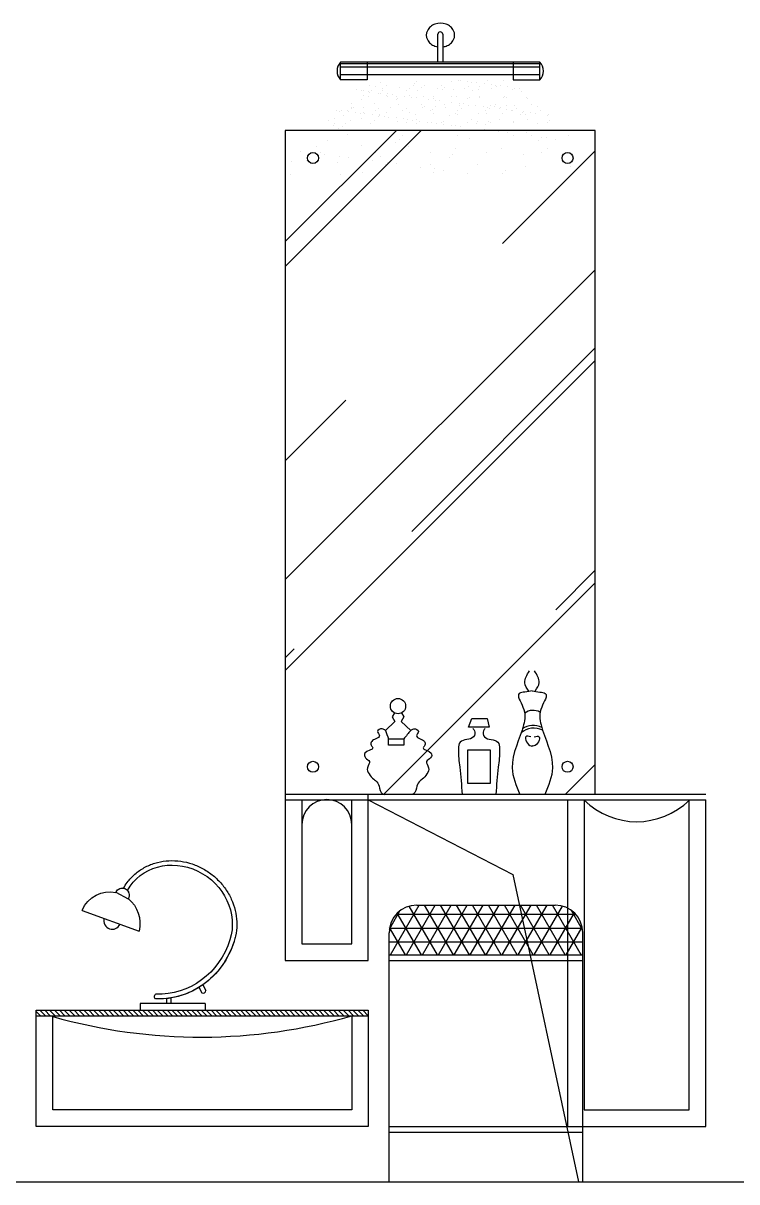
# Model space of a CAD drawing. Header units: inches. Extents: x 6.9 to 49.4, y 11.8 to 36.5.
# Drawn here: x 40.06 to 41.349, y 14.924 to 17.018 of the extents above; entities that cross this region are included whole.
import ezdxf

# ---------------------------------------------------------------- set-up
doc = ezdxf.new("R2010")
doc.units = ezdxf.units.IN
doc.header["$MEASUREMENT"] = 0
for name, color, linetype in [('02', 2, 'Continuous'), ('1', 1, 'Continuous'), ('4', 4, 'Continuous'), ('8', 8, 'Continuous')]:
    doc.layers.add(name, color=color, linetype=linetype)
pattern_1 = [(135, (67.8717846, 4.2986276), (0.0044194174, 0.0044194174), [])]

msp = doc.modelspace()

# ---------------------------------------------------------------- hatches: boundary and pattern name
at = {"layer": '4'}
h = msp.add_hatch(dxfattribs=at)
h.set_pattern_fill('ANSI31', color=256, scale=0.05, style=0)
h.set_pattern_definition(pattern_1)
h.paths.add_polyline_path([(40.6831, 15.2339), (40.6831, 15.2239), (40.0831, 15.2239), (40.0831, 15.2339)])
h = msp.add_hatch(dxfattribs=at)
h.set_pattern_fill('ANSI31', color=256, scale=0.05, style=0)
h.set_pattern_definition(pattern_1)
h.paths.add_polyline_path([(40.6831, 15.2339), (40.6831, 15.2239), (40.0831, 15.2239), (40.0831, 15.2339)])
h = msp.add_hatch(dxfattribs=at)
h.set_pattern_fill('ANSI31', color=256, scale=0.05, style=0)
h.set_pattern_definition([(135, (67.8717846, 4.2986276), (0.0044194174, 0.0044194174), [])])
h.paths.add_polyline_path([(40.6831, 15.2339), (40.6831, 15.2239), (40.0831, 15.2239), (40.0831, 15.2339)])
at = {"layer": '8'}
h = msp.add_hatch(dxfattribs=at)
h.set_pattern_fill('AR-RROOF,_O', color=256, scale=0.4, angle=45)
h.set_pattern_definition([(45, (-158.7962, 248.86638), (0.33941125, 0.9050967), [6, -0.8, 2, -0.4]), (45, (-158.56143, 249.384), (-0.6590235, 0.0933381), [1.2, -0.132, 2.4, -0.3]), (45, (-158.8952, 249.24822), (1.28127749, 1.66028672), [3.2, -0.56, 1.6, -0.4])])
h.paths.add_polyline_path([(40.5331, 15.6239), (41.0931, 15.6239), (41.0931, 16.8239), (40.5331, 16.8239)])
h = msp.add_hatch(dxfattribs=at)
h.set_pattern_fill('NET3', color=256, scale=0.2, style=0)
h.set_pattern_definition([(0, (-64.54319, -31.442596), (0, 0.025), []), (60, (-64.54319, -31.442596), (-0.021650635, 0.0125), []), (120, (-64.54319, -31.442596), (-0.021650635, -0.0125), [])])
h.paths.add_polyline_path([(40.7707, 15.4239, 0.414214), (40.7207, 15.3739), (40.7207, 15.3339), (41.0707, 15.3339), (41.0707, 15.3739, 0.414214), (41.0207, 15.4239)])

# ---------------------------------------------------------------- linework, layer by layer
at = {"layer": '02'}
for p, q in [((40.8087, 16.9471), (40.8087, 16.9975)), ((40.8175, 16.9975), (40.8175, 16.9471)), ((40.6331, 16.9151), (40.6331, 16.9471)), ((40.9931, 16.9471), (40.6331, 16.9471)), ((40.9931, 16.9439), (40.6331, 16.9439)), ((40.9931, 16.9383), (40.6331, 16.9383)), ((40.6811, 16.9471), (40.6811, 16.9151)), ((40.9451, 16.9471), (40.9451, 16.9151)), ((40.9931, 16.9151), (40.9931, 16.9471)), ((40.9931, 16.9239), (40.6331, 16.9239)), ((40.6811, 16.9151), (40.6331, 16.9151)), ((40.6621, 16.897), (40.6621, 16.897)), ((40.6714, 16.8958), (40.6714, 16.8958)), ((40.6849, 16.9044), (40.6849, 16.9044)), ((40.6885, 16.8958), (40.6885, 16.8958)), ((40.6955, 16.9034), (40.6955, 16.9034)), ((40.7044, 16.9104), (40.7044, 16.9104)), ((40.7081, 16.8958), (40.7081, 16.8958)), ((40.7083, 16.9), (40.7083, 16.9)), ((40.7151, 16.9043), (40.7151, 16.9043)), ((40.7387, 16.9019), (40.7387, 16.9019)), ((40.7525, 16.8963), (40.7525, 16.8963)), ((40.7582, 16.8999), (40.7582, 16.8999)), ((40.7649, 16.9042), (40.7649, 16.9042)), ((40.7664, 16.9091), (40.7664, 16.9091)), ((40.7693, 16.9118), (40.7693, 16.9118)), ((40.7711, 16.8956), (40.7711, 16.8956)), ((40.7796, 16.9021), (40.7796, 16.9021)), ((40.7846, 16.9042), (40.7846, 16.9042)), ((40.808, 16.8998), (40.808, 16.8998)), ((40.8147, 16.9041), (40.8147, 16.9041)), ((40.8174, 16.8978), (40.8174, 16.8978)), ((40.8215, 16.9016), (40.8215, 16.9016)), ((40.8334, 16.9124), (40.8334, 16.9124)), ((40.8362, 16.8969), (40.8362, 16.8969)), ((40.8454, 16.9148), (40.8454, 16.9148)), ((40.8491, 16.9138), (40.8491, 16.9138)), ((40.8578, 16.8997), (40.8578, 16.8997)), ((40.8621, 16.9121), (40.8621, 16.9121)), ((40.8646, 16.904), (40.8646, 16.904)), ((40.8704, 16.911), (40.8704, 16.911)), ((40.8707, 16.8954), (40.8707, 16.8954)), ((40.8788, 16.9099), (40.8788, 16.9099)), ((40.8815, 16.8983), (40.8815, 16.8983)), ((40.8842, 16.904), (40.8842, 16.904)), ((40.8922, 16.9081), (40.8922, 16.9081)), ((40.8983, 16.9138), (40.8983, 16.9138)), ((40.9052, 16.9064), (40.9052, 16.9064)), ((40.9057, 16.9002), (40.9057, 16.9002)), ((40.9135, 16.9053), (40.9135, 16.9053)), ((40.9144, 16.9039), (40.9144, 16.9039)), ((40.9222, 16.9042), (40.9222, 16.9042)), ((40.9282, 16.9145), (40.9282, 16.9145)), ((40.9352, 16.9025), (40.9352, 16.9025)), ((40.9435, 16.897), (40.9435, 16.897)), ((40.9451, 16.9151), (40.9931, 16.9151)), ((40.9464, 16.8997), (40.9464, 16.8997)), ((40.9566, 16.8996), (40.9566, 16.8996)), ((40.6716, 16.8803), (40.6716, 16.8803)), ((40.6751, 16.8953), (40.6751, 16.8953)), ((40.6752, 16.8874), (40.6752, 16.8874)), ((40.6834, 16.8942), (40.6834, 16.8942)), ((40.684, 16.8845), (40.684, 16.8845)), ((40.6855, 16.8931), (40.6855, 16.8931)), ((40.7022, 16.8904), (40.7022, 16.8904)), ((40.7051, 16.8913), (40.7051, 16.8913)), ((40.7161, 16.8876), (40.7161, 16.8876)), ((40.7181, 16.8896), (40.7181, 16.8896)), ((40.7184, 16.8859), (40.7184, 16.8859)), ((40.7265, 16.8885), (40.7265, 16.8885)), ((40.7336, 16.8791), (40.7336, 16.8791)), ((40.7339, 16.8844), (40.7339, 16.8844)), ((40.7366, 16.8818), (40.7366, 16.8818)), ((40.7482, 16.8856), (40.7482, 16.8856)), ((40.758, 16.8871), (40.758, 16.8871)), ((40.7612, 16.8839), (40.7612, 16.8839)), ((40.7695, 16.8828), (40.7695, 16.8828)), ((40.7837, 16.8843), (40.7837, 16.8843)), ((40.7913, 16.88), (40.7913, 16.88)), ((40.8006, 16.8823), (40.8006, 16.8823)), ((40.8012, 16.8855), (40.8012, 16.8855)), ((40.8043, 16.8783), (40.8043, 16.8783)), ((40.8126, 16.8772), (40.8126, 16.8772)), ((40.8335, 16.8842), (40.8335, 16.8842)), ((40.8421, 16.8857), (40.8421, 16.8857)), ((40.8626, 16.881), (40.8626, 16.881)), ((40.8655, 16.8837), (40.8655, 16.8837)), ((40.8833, 16.8841), (40.8833, 16.8841)), ((40.884, 16.8852), (40.884, 16.8852)), ((40.9272, 16.8836), (40.9272, 16.8836)), ((40.9296, 16.8843), (40.9296, 16.8843)), ((40.9332, 16.884), (40.9332, 16.884)), ((40.9602, 16.8943), (40.9602, 16.8943)), ((40.9682, 16.8838), (40.9682, 16.8838)), ((40.9705, 16.8821), (40.9705, 16.8821)), ((40.6256, 16.8604), (40.6256, 16.8604)), ((40.631, 16.8582), (40.631, 16.8582)), ((40.6343, 16.8592), (40.6343, 16.8592)), ((40.6456, 16.86), (40.6456, 16.86)), ((40.6473, 16.8575), (40.6473, 16.8575)), ((40.6523, 16.8643), (40.6523, 16.8643)), ((40.6526, 16.8732), (40.6526, 16.8732)), ((40.6527, 16.863), (40.6527, 16.863)), ((40.6557, 16.8657), (40.6557, 16.8657)), ((40.6603, 16.8558), (40.6603, 16.8558)), ((40.6686, 16.8547), (40.6686, 16.8547)), ((40.6742, 16.8566), (40.6742, 16.8566)), ((40.6744, 16.8649), (40.6744, 16.8649)), ((40.677, 16.8536), (40.677, 16.8536)), ((40.6945, 16.8726), (40.6945, 16.8726)), ((40.6954, 16.8599), (40.6954, 16.8599)), ((40.7022, 16.8642), (40.7022, 16.8642)), ((40.7151, 16.8568), (40.7151, 16.8568)), ((40.7225, 16.8646), (40.7225, 16.8646)), ((40.7377, 16.8711), (40.7377, 16.8711)), ((40.7452, 16.8598), (40.7452, 16.8598)), ((40.752, 16.8641), (40.752, 16.8641)), ((40.757, 16.8563), (40.757, 16.8563)), ((40.7786, 16.8713), (40.7786, 16.8713)), ((40.7817, 16.865), (40.7817, 16.865)), ((40.7847, 16.8677), (40.7847, 16.8677)), ((40.7951, 16.8597), (40.7951, 16.8597)), ((40.7984, 16.8623), (40.7984, 16.8623)), ((40.8002, 16.8547), (40.8002, 16.8547)), ((40.8043, 16.8677), (40.8043, 16.8677)), ((40.8205, 16.8707), (40.8205, 16.8707)), ((40.8222, 16.8645), (40.8222, 16.8645)), ((40.8343, 16.8743), (40.8343, 16.8743)), ((40.8411, 16.8549), (40.8411, 16.8549)), ((40.8449, 16.8596), (40.8449, 16.8596)), ((40.8473, 16.8726), (40.8473, 16.8726)), ((40.8487, 16.8683), (40.8487, 16.8683)), ((40.8516, 16.8639), (40.8516, 16.8639)), ((40.8557, 16.8715), (40.8557, 16.8715)), ((40.8637, 16.8692), (40.8637, 16.8692)), ((40.8774, 16.8686), (40.8774, 16.8686)), ((40.883, 16.8544), (40.883, 16.8544)), ((40.8904, 16.8669), (40.8904, 16.8669)), ((40.8947, 16.8595), (40.8947, 16.8595)), ((40.8968, 16.8542), (40.8968, 16.8542)), ((40.8987, 16.8658), (40.8987, 16.8658)), ((40.9015, 16.8638), (40.9015, 16.8638)), ((40.9046, 16.8694), (40.9046, 16.8694)), ((40.9107, 16.867), (40.9107, 16.867)), ((40.9136, 16.8697), (40.9136, 16.8697)), ((40.9205, 16.863), (40.9205, 16.863)), ((40.9218, 16.8643), (40.9218, 16.8643)), ((40.9253, 16.8535), (40.9253, 16.8535)), ((40.9324, 16.8688), (40.9324, 16.8688)), ((40.9335, 16.8613), (40.9335, 16.8613)), ((40.9418, 16.8602), (40.9418, 16.8602)), ((40.9445, 16.8595), (40.9445, 16.8595)), ((40.9465, 16.8688), (40.9465, 16.8688)), ((40.9513, 16.8637), (40.9513, 16.8637)), ((40.9617, 16.8556), (40.9617, 16.8556)), ((40.9635, 16.8573), (40.9635, 16.8573)), ((40.9765, 16.8556), (40.9765, 16.8556)), ((40.9777, 16.8702), (40.9777, 16.8702)), ((40.9849, 16.8545), (40.9849, 16.8545)), ((40.9897, 16.8673), (40.9897, 16.8673)), ((40.9944, 16.8594), (40.9944, 16.8594)), ((40.6107, 16.8421), (40.6107, 16.8421)), ((40.6199, 16.833), (40.6199, 16.833)), ((40.6213, 16.8445), (40.6213, 16.8445)), ((40.6229, 16.8357), (40.6229, 16.8357)), ((40.6388, 16.8503), (40.6388, 16.8503)), ((40.6425, 16.8357), (40.6425, 16.8357)), ((40.6516, 16.8423), (40.6516, 16.8423)), ((40.6711, 16.8444), (40.6711, 16.8444)), ((40.6869, 16.8362), (40.6869, 16.8362)), ((40.6904, 16.8518), (40.6904, 16.8518)), ((40.6935, 16.8418), (40.6935, 16.8418)), ((40.7008, 16.849), (40.7008, 16.849)), ((40.7034, 16.8501), (40.7034, 16.8501)), ((40.7038, 16.8517), (40.7038, 16.8517)), ((40.7117, 16.849), (40.7117, 16.849)), ((40.7204, 16.8479), (40.7204, 16.8479)), ((40.7334, 16.8462), (40.7334, 16.8462)), ((40.7367, 16.8402), (40.7367, 16.8402)), ((40.7465, 16.8445), (40.7465, 16.8445)), ((40.7519, 16.8377), (40.7519, 16.8377)), ((40.7548, 16.8434), (40.7548, 16.8434)), ((40.7631, 16.8423), (40.7631, 16.8423)), ((40.7678, 16.8523), (40.7678, 16.8523)), ((40.7706, 16.8368), (40.7706, 16.8368)), ((40.7708, 16.8442), (40.7708, 16.8442)), ((40.7765, 16.8405), (40.7765, 16.8405)), ((40.7895, 16.8388), (40.7895, 16.8388)), ((40.7979, 16.8377), (40.7979, 16.8377)), ((40.8066, 16.8365), (40.8066, 16.8365)), ((40.8159, 16.8382), (40.8159, 16.8382)), ((40.8195, 16.8399), (40.8195, 16.8399)), ((40.8196, 16.8348), (40.8196, 16.8348)), ((40.8298, 16.851), (40.8298, 16.851)), ((40.8326, 16.8331), (40.8326, 16.8331)), ((40.8434, 16.8531), (40.8434, 16.8531)), ((40.8627, 16.8383), (40.8627, 16.8383)), ((40.8704, 16.8441), (40.8704, 16.8441)), ((40.8779, 16.8369), (40.8779, 16.8369)), ((40.8808, 16.8396), (40.8808, 16.8396)), ((40.8946, 16.8342), (40.8946, 16.8342)), ((40.9005, 16.8396), (40.9005, 16.8396)), ((40.9036, 16.8385), (40.9036, 16.8385)), ((40.9203, 16.844), (40.9203, 16.844)), ((40.9449, 16.8402), (40.9449, 16.8402)), ((40.9455, 16.838), (40.9455, 16.838)), ((40.9588, 16.8529), (40.9588, 16.8529)), ((40.9672, 16.853), (40.9672, 16.853)), ((40.9701, 16.8439), (40.9701, 16.8439)), ((40.9887, 16.8364), (40.9887, 16.8364)), ((41.0066, 16.8516), (41.0066, 16.8516)), ((41.0069, 16.8389), (41.0069, 16.8389)), ((41.009, 16.8525), (41.009, 16.8525)), ((41.0098, 16.8416), (41.0098, 16.8416)), ((40.63, 16.8273), (40.63, 16.8273)), ((40.6367, 16.8303), (40.6367, 16.8303)), ((40.6456, 16.8156), (40.6456, 16.8156)), ((40.6591, 16.8242), (40.6591, 16.8242)), ((40.7164, 16.8242), (40.7164, 16.8242)), ((40.7452, 16.8154), (40.7452, 16.8154)), ((40.7587, 16.824), (40.7587, 16.824)), ((40.7982, 16.8246), (40.7982, 16.8246)), ((40.8409, 16.832), (40.8409, 16.832)), ((40.8449, 16.8153), (40.8449, 16.8153)), ((40.8492, 16.8309), (40.8492, 16.8309)), ((40.8584, 16.8239), (40.8584, 16.8239)), ((40.882, 16.8235), (40.882, 16.8235)), ((40.8927, 16.8252), (40.8927, 16.8252)), ((40.9187, 16.8218), (40.9187, 16.8218)), ((40.9354, 16.8196), (40.9354, 16.8196)), ((40.9446, 16.8151), (40.9446, 16.8151)), ((40.958, 16.8237), (40.958, 16.8237)), ((40.9684, 16.8204), (40.9684, 16.8204)), ((40.9788, 16.8139), (40.9788, 16.8139)), ((41.0442, 16.8149), (41.0442, 16.8149)), ((40.5894, 16.7953), (40.5894, 16.7953)), ((40.6088, 16.8048), (40.6088, 16.8048)), ((40.6712, 16.7957), (40.6712, 16.7957)), ((40.7328, 16.8022), (40.7328, 16.8022)), ((40.7387, 16.8076), (40.7387, 16.8076)), ((40.755, 16.7946), (40.755, 16.7946)), ((40.8414, 16.7915), (40.8414, 16.7915)), ((40.8668, 16.8087), (40.8668, 16.8087)), ((40.9233, 16.7919), (40.9233, 16.7919)), ((40.9908, 16.8061), (40.9908, 16.8061)), ((40.9967, 16.8115), (40.9967, 16.8115)), ((41.0049, 16.8104), (41.0049, 16.8104)), ((41.007, 16.7908), (41.007, 16.7908)), ((41.0215, 16.8082), (41.0215, 16.8082)), ((40.5613, 16.786), (40.5613, 16.786)), ((40.5711, 16.7702), (40.5711, 16.7702)), ((40.577, 16.7756), (40.577, 16.7756)), ((40.597, 16.7847), (40.597, 16.7847)), ((40.6048, 16.7802), (40.6048, 16.7802)), ((40.6308, 16.7768), (40.6308, 16.7768)), ((40.6475, 16.7746), (40.6475, 16.7746)), ((40.6967, 16.7845), (40.6967, 16.7845)), ((40.705, 16.7767), (40.705, 16.7767)), ((40.7963, 16.7843), (40.7963, 16.7843)), ((40.829, 16.7741), (40.829, 16.7741)), ((40.8349, 16.7795), (40.8349, 16.7795)), ((40.896, 16.7841), (40.896, 16.7841)), ((40.963, 16.7806), (40.963, 16.7806)), ((40.9956, 16.784), (40.9956, 16.784)), ((40.5442, 16.7667), (40.5442, 16.7667)), ((40.6279, 16.7657), (40.6279, 16.7657)), ((40.6909, 16.7689), (40.6909, 16.7689)), ((40.7144, 16.7626), (40.7144, 16.7626)), ((40.7169, 16.7655), (40.7169, 16.7655)), ((40.7336, 16.7633), (40.7336, 16.7633)), ((40.7771, 16.7576), (40.7771, 16.7576)), ((40.7962, 16.7629), (40.7962, 16.7629)), ((40.8031, 16.7541), (40.8031, 16.7541)), ((40.8197, 16.752), (40.8197, 16.752)), ((40.88, 16.7619), (40.88, 16.7619)), ((40.9311, 16.7514), (40.9311, 16.7514)), ((40.9664, 16.7588), (40.9664, 16.7588)), ((41.0483, 16.7592), (41.0483, 16.7592)), ((41.0592, 16.7525), (41.0592, 16.7525)), ((40.5336, 16.7443), (40.5336, 16.7443)), ((40.5432, 16.7447), (40.5432, 16.7447)), ((40.6332, 16.7441), (40.6332, 16.7441)), ((40.6732, 16.7475), (40.6732, 16.7475)), ((40.8012, 16.7486), (40.8012, 16.7486)), ((40.8632, 16.7462), (40.8632, 16.7462)), ((40.9252, 16.746), (40.9252, 16.746)), ((40.7306, 15.7711), (40.7262, 15.7642)), ((40.743, 15.7711), (40.7474, 15.7642)), ((40.731, 15.7556), (40.7139, 15.7395)), ((40.7262, 15.7642), (40.731, 15.7556)), ((40.7474, 15.7642), (40.7427, 15.7556)), ((40.7427, 15.7556), (40.7597, 15.7395)), ((40.8643, 15.7457), (40.8702, 15.7614)), ((40.9016, 15.7457), (40.8643, 15.7457)), ((40.8702, 15.7614), (40.8977, 15.7614)), ((40.8977, 15.7614), (40.9016, 15.7457)), ((40.2272, 15.4471), (40.2493, 15.4353)), ((40.2272, 15.4471), (40.2493, 15.4353)), ((40.166, 15.4144), (40.2692, 15.377)), ((40.166, 15.4144), (40.2692, 15.377)), ((40.7707, 15.4239), (41.0207, 15.4239)), ((40.7207, 14.9239), (40.7207, 15.3739)), ((41.0707, 14.9239), (41.0707, 15.3739)), ((40.7207, 15.3339), (41.0707, 15.3339)), ((40.7207, 15.3239), (41.0707, 15.3239)), ((40.3772, 15.2754), (40.3826, 15.2656)), ((40.384, 15.2799), (40.3896, 15.2698)), ((40.2712, 15.2461), (40.2712, 15.2339)), ((40.3885, 15.2461), (40.2712, 15.2461)), ((40.3183, 15.2551), (40.3183, 15.2461)), ((40.3263, 15.2562), (40.3263, 15.2461)), ((40.3885, 15.2461), (40.3885, 15.2339)), ((40.7207, 15.0239), (41.2931, 15.0239)), ((40.7207, 15.0139), (41.0707, 15.0139))]:
    msp.add_line(p, q, dxfattribs=at)
for points in [[(41.0931, 15.6239), (41.0931, 16.8239), (40.5331, 16.8239)], [(40.5631, 15.6139), (40.5631, 15.3539), (40.6531, 15.3539), (40.6531, 15.6139)], [(40.6831, 15.6139), (40.9445, 15.4795), (41.0626, 14.9239)], [(41.0731, 15.6139), (41.0731, 15.0539), (41.2631, 15.0539), (41.2631, 15.6139)], [(40.6531, 15.2239), (40.6531, 15.0539), (40.1131, 15.0539), (40.1131, 15.2239)]]:
    msp.add_lwpolyline(points, dxfattribs=at)
for points in [[(40.7196, 15.7244), (40.7471, 15.7244), (40.7471, 15.713), (40.7196, 15.713)], [(40.8632, 15.7046), (40.9031, 15.7046), (40.9031, 15.6435), (40.8632, 15.6435)]]:
    msp.add_lwpolyline(points, close=True, dxfattribs=at)
for centre, radius in [((40.5831, 16.7739), 0.01), ((41.0431, 16.7739), 0.01), ((40.7368, 15.7835), 0.0138), ((40.5831, 15.6739), 0.01), ((41.0431, 15.6739), 0.01)]:
    msp.add_circle(centre, radius, dxfattribs=at)
for centre, radius, start, end in [((40.8062, 16.9959), 0.0183, 153.8527, 206.1473), ((40.8098, 16.9942), 0.0222, 130.156, 153.8527), ((40.812, 16.9915), 0.0258, 109.2641, 130.156), ((40.8135, 16.9873), 0.0303, 70.7359, 109.2641), ((40.8131, 16.9975), 0.0044, 0, 180), ((40.815, 16.9915), 0.0258, 49.844, 70.7359), ((40.8173, 16.9942), 0.0222, 26.1473, 49.844), ((40.8208, 16.9959), 0.0183, 333.8527, 26.1473), ((40.8098, 16.9977), 0.0222, 206.1473, 229.844), ((40.812, 17.0004), 0.0258, 229.844, 250.7359), ((40.815, 17.0004), 0.0258, 289.2641, 310.156), ((40.8173, 16.9977), 0.0222, 310.156, 333.8527), ((40.8135, 17.0046), 0.0303, 250.7359, 260.8738), ((40.8135, 17.0046), 0.0303, 277.5953, 289.2641), ((40.6499, 16.9311), 0.0232, 136.3119, 223.6881), ((40.9764, 16.9311), 0.0232, 316.3119, 43.6881), ((40.9807, 15.7515), 0.0244, 59.323, 128.1659), ((40.9813, 15.7143), 0.0343, 63.5864, 125.1293), ((40.9821, 15.7095), 0.0343, 62.0821, 131.9996), ((41.1681, 15.7096), 0.1349, 225.214, 314.786), ((40.7707, 15.3739), 0.05, 90, 180), ((41.0207, 15.3739), 0.05, 0, 90), ((40.3808, 16.167), 0.9816, 254.1748, 286.1058)]:
    msp.add_arc(centre, radius, start, end, dxfattribs=at)
for centre, major_axis, ratio, start_param, end_param in [((40.6081, 15.5696), (-0.0318, 0.0318), 1, 3.926991, 7.068583), ((40.2206, 15.3965), (0, 0.0163), 0.949163, 1.349635, 4.272234), ((40.3006, 15.2584), (0, 0.0046), 0.949163, 0.250109, 2.597988), ((40.3849, 15.2698), (0, 0.0049), 0.949163, 2.622479, 4.711258)]:
    msp.add_ellipse(centre, major_axis=major_axis, ratio=ratio, start_param=start_param, end_param=end_param, dxfattribs=at)
at = {"layer": '02', "extrusion": (0, 0, -1)}
for centre, major_axis, ratio, start_param, end_param in [((40.3371, 15.3981), (-0.0819, 0.0634), 0.91457, -0.139606, 2.823741), ((40.2158, 15.3902), (0, 0.0578), 0.949163, -1.139321, 0.208419), ((40.2387, 15.4418), (0, 0.0131), 0.949163, -1.180166, 0.478098), ((40.2387, 15.4418), (0, 0.0131), 0.949163, -1.156902, 0.188766), ((40.2387, 15.4418), (0, 0.0131), 0.949163, 0.188766, 0.478098), ((40.2387, 15.4418), (0, 0.013), 0.949163, 0.478098, 2.09936), ((40.2387, 15.4418), (0, 0.013), 0.949163, 0.478098, 2.056985), ((40.2387, 15.4418), (0, 0.0131), 0.949163, -1.180166, -1.156902), ((40.2387, 15.4418), (0, 0.013), 0.949163, 2.056985, 2.09936), ((40.2158, 15.3902), (0, 0.0578), 0.949163, 0.662929, 1.800638), ((40.3042, 15.4056), (0, 0.1513), 0.949163, 1.888955, 3.182015), ((40.3041, 15.4056), (0, 0.1428), 0.949163, 1.886213, 3.175317), ((40.3042, 15.4056), (0, 0.1513), 0.949163, 1.888955, 2.551827), ((40.3042, 15.4056), (0, 0.1513), 0.949163, 2.607932, 2.986888), ((40.3042, 15.4056), (0, 0.1513), 0.949163, 2.551827, 2.607932), ((40.3042, 15.4056), (0, 0.1513), 0.949163, 3.043407, 3.182015), ((40.3042, 15.4056), (0, 0.1513), 0.949163, 2.986888, 3.043407)]:
    msp.add_ellipse(centre, major_axis=major_axis, ratio=ratio, start_param=start_param, end_param=end_param, dxfattribs=at)
at = {"layer": '02'}
for points, knots in [([(40.9733, 15.8103), (40.9696, 15.8154), (40.962, 15.8273), (40.9698, 15.8399), (40.9742, 15.847)], [2.910105, 2.910105, 2.910105, 2.910105, 24.63942, 53.013903, 53.013903, 53.013903, 53.013903]), ([(40.9847, 15.8107), (40.9883, 15.8157), (40.9956, 15.8275), (40.9879, 15.8399), (40.9836, 15.847)], [3.480436, 3.480436, 3.480436, 3.480436, 24.63942, 53.013903, 53.013903, 53.013903, 53.013903]), ([(40.9794, 15.8112), (40.9752, 15.8103), (40.9678, 15.8088), (40.9477, 15.8072), (40.9683, 15.7773), (40.9632, 15.735), (40.9329, 15.6814), (40.9501, 15.6399), (40.9567, 15.6239)], [0, 0, 0, 0, 13.724108, 23.990873, 49.504699, 81.846084, 162.096605, 212.006993, 212.006993, 212.006993, 212.006993]), ([(40.9794, 15.8112), (40.9837, 15.8103), (40.9911, 15.8088), (41.0112, 15.8072), (40.9906, 15.7773), (40.9957, 15.735), (41.026, 15.6814), (41.0088, 15.6399), (41.0022, 15.6239)], [0, 0, 0, 0, 13.724108, 23.990873, 49.504699, 81.846084, 162.096605, 212.006993, 212.006993, 212.006993, 212.006993]), ([(40.7139, 15.7395), (40.7122, 15.7409), (40.7079, 15.7442), (40.6954, 15.7385), (40.7071, 15.7295), (40.6963, 15.7239), (40.6888, 15.7213), (40.6869, 15.7131), (40.6962, 15.7045), (40.6741, 15.7034), (40.6765, 15.6885), (40.6897, 15.6844), (40.6789, 15.6722), (40.6842, 15.66), (40.6913, 15.6523), (40.7008, 15.6461), (40.7031, 15.6354), (40.7073, 15.6239), (40.712, 15.6239)], [0, 0, 0, 0, 6.3589, 16.1182, 24.594511, 33.333169, 42.27551, 48.976063, 54.502125, 71.590269, 80.171186, 90.246731, 102.233541, 113.955025, 126.706137, 134.109006, 146.428593, 160.644773, 160.644773, 160.644773, 160.644773]), ([(40.7597, 15.7395), (40.7614, 15.7409), (40.7657, 15.7442), (40.7782, 15.7385), (40.7665, 15.7295), (40.7774, 15.7239), (40.7848, 15.7213), (40.7867, 15.7131), (40.7774, 15.7045), (40.7995, 15.7034), (40.7971, 15.6885), (40.7839, 15.6844), (40.7947, 15.6722), (40.7894, 15.66), (40.7823, 15.6523), (40.7728, 15.6461), (40.7705, 15.6354), (40.7664, 15.6239), (40.7616, 15.6239)], [0, 0, 0, 0, 6.3589, 16.1182, 24.594511, 33.333169, 42.27551, 48.976063, 54.502125, 71.590269, 80.171186, 90.246731, 102.233541, 113.955025, 126.706137, 134.109006, 146.428593, 160.644773, 160.644773, 160.644773, 160.644773]), ([(40.8718, 15.7431), (40.873, 15.7419), (40.8769, 15.7379), (40.8738, 15.7199), (40.8474, 15.7259), (40.845, 15.6981), (40.8493, 15.6684), (40.8515, 15.6407), (40.8527, 15.6239)], [0, 0, 0, 0, 10.467332, 33.064926, 86.200494, 112.553949, 179.835738, 281.061744, 281.061744, 281.061744, 281.061744]), ([(40.8945, 15.7431), (40.8933, 15.7419), (40.8894, 15.7379), (40.8925, 15.7199), (40.9189, 15.7259), (40.9213, 15.6981), (40.917, 15.6684), (40.9148, 15.6407), (40.9136, 15.6239)], [0, 0, 0, 0, 10.467332, 33.064926, 86.200494, 112.553949, 179.835738, 281.061744, 281.061744, 281.061744, 281.061744]), ([(40.9766, 15.7283), (40.9729, 15.729), (40.9613, 15.7311), (40.9717, 15.7108), (40.979, 15.7114), (40.9798, 15.7115)], [0, 0, 0, 0, 8.818289, 28.201659, 30.606773, 30.606773, 30.606773, 30.606773]), ([(40.983, 15.7283), (40.9866, 15.729), (40.9982, 15.7311), (40.9878, 15.7108), (40.9806, 15.7114), (40.9798, 15.7115)], [0, 0, 0, 0, 8.818289, 28.201659, 30.606773, 30.606773, 30.606773, 30.606773]), ([(40.2409, 15.4544), (40.2429, 15.4581), (40.2452, 15.4617), (40.2518, 15.4705), (40.2564, 15.4755), (40.2667, 15.4844), (40.2723, 15.4883), (40.2843, 15.495), (40.2906, 15.4977), (40.3039, 15.5018), (40.3108, 15.5031), (40.3247, 15.5045), (40.3318, 15.5045), (40.346, 15.5032), (40.3531, 15.5019), (40.3669, 15.4979), (40.3736, 15.4952), (40.3866, 15.4887), (40.3928, 15.4849), (40.4044, 15.4762), (40.4098, 15.4713), (40.4197, 15.4607), (40.4241, 15.4549), (40.4318, 15.4427), (40.4351, 15.4363), (40.4404, 15.4231), (40.4424, 15.4162), (40.445, 15.4024), (40.4456, 15.3954), (40.4455, 15.3815), (40.4447, 15.3747), (40.4425, 15.3649), (40.4417, 15.3618), (40.4407, 15.3588)], [-0.139606, -0.139606, -0.139606, -0.139606, -0.017699, -0.017699, 0.178787, 0.178787, 0.375273, 0.375273, 0.571759, 0.571759, 0.768245, 0.768245, 0.964731, 0.964731, 1.161217, 1.161217, 1.357703, 1.357703, 1.554189, 1.554189, 1.750675, 1.750675, 1.947161, 1.947161, 2.143647, 2.143647, 2.340133, 2.340133, 2.536619, 2.536619, 2.733105, 2.733105, 2.823741, 2.823741, 2.823741, 2.823741])]:
    msp.add_open_spline(points, degree=3, knots=knots, dxfattribs=at)
for points in [[(40.7139, 15.7395), (40.7158, 15.7345), (40.7177, 15.7294), (40.7196, 15.7244)], [(40.7597, 15.7395), (40.7555, 15.7345), (40.7513, 15.7294), (40.7471, 15.7244)], [(40.2409, 15.4544), (40.2409, 15.4545), (40.241, 15.4545), (40.241, 15.4546)]]:
    msp.add_open_spline(points, degree=3, dxfattribs=at)
at = {"layer": '1'}
msp.add_line((28.702, 14.9239), (49.0282, 14.9239), dxfattribs=at)
at = {"layer": '4'}
for p, q in [((40.5331, 16.8239), (40.5331, 15.3239)), ((40.6831, 15.2339), (40.6831, 15.0239))]:
    msp.add_line(p, q, dxfattribs=at)
for points in [[(40.5331, 15.3239), (40.6831, 15.3239), (40.6831, 15.6239)], [(41.2931, 15.6239), (40.5331, 15.6239)], [(40.5331, 15.6139), (41.2931, 15.6139)], [(41.0431, 15.6139), (41.0431, 15.0239)], [(41.2931, 15.0239), (41.2931, 15.6139)], [(40.0831, 15.2339), (40.6831, 15.2339)], [(40.6831, 15.0239), (40.0831, 15.0239), (40.0831, 15.2339)], [(40.0831, 15.2239), (40.6831, 15.2239)]]:
    msp.add_lwpolyline(points, dxfattribs=at)

doc.saveas('drawing.dxf')
